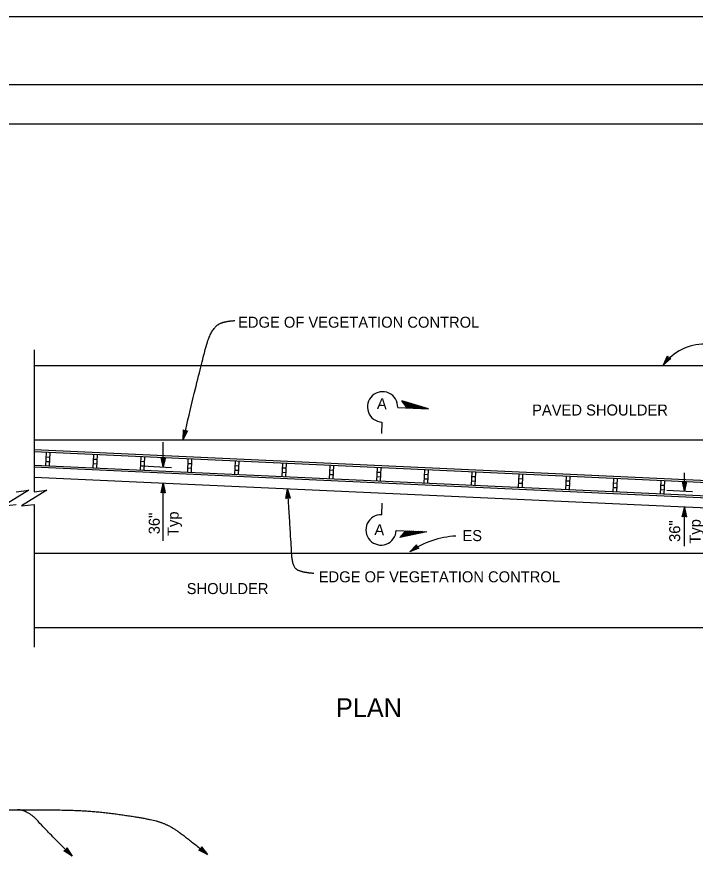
# Model space of a CAD drawing. Extents: x -893 to 867, y -474 to 712.
# Drawn here: x -409 to 22, y 178 to 712 of the extents above; entities that cross this region are included whole.
import ezdxf

# ---------------------------------------------------------------- set-up
doc = ezdxf.new("R2010")
doc.units = 0
for name, color, linetype in [('border_PLOTTING-ELEMENTS', 7, 'Continuous'), ('border_rw_22x34_Cut_Lines', 7, 'Continuous'), ('border_SHEET', 7, 'Continuous'), ('pp_PRESENTATION', 7, 'Continuous'), ('rd_ES', 7, 'Continuous'), ('rd_ETW', 7, 'Continuous'), ('stage_MISC', 7, 'Continuous'), ('tcd_BARRIER-THRIE-BEAM', 7, 'Continuous'), ('tcd_RAILING-anno', 7, 'Continuous')]:
    doc.layers.add(name, color=color, linetype=linetype)

msp = doc.modelspace()

# ---------------------------------------------------------------- linework, layer by layer
at = {"layer": 'border_PLOTTING-ELEMENTS'}
for points in [[(-893.46, -474.04), (866.54, -474.04), (866.54, 711.96), (-893.46, 711.96)], [(-863.46, 668.96), (836.54, 668.96), (836.54, -431.04), (-863.46, -431.04)]]:
    msp.add_lwpolyline(points, close=True, dxfattribs=at)
at = {"layer": 'border_rw_22x34_Cut_Lines'}
msp.add_lwpolyline([(-863.46, 668.96), (836.54, 668.96), (836.54, -431.04), (-863.46, -431.04)], close=True, dxfattribs=at)
at = {"layer": 'border_SHEET'}
msp.add_line((-813.46, 643.95), (811.54, 643.95), dxfattribs=at)
at = {"layer": 'pp_PRESENTATION'}
for p, q in [((-147.65, 462.7), (-164.5, 467.77)), ((-161.17, 463.27), (-164.5, 467.77)), ((-149.05, 462.76), (-164.16, 467.3)), ((-150.45, 462.82), (-163.81, 466.83)), ((-151.85, 462.88), (-163.47, 466.37)), ((-153.25, 462.94), (-163.12, 465.9)), ((-154.65, 463), (-162.77, 465.44)), ((-156.05, 463.06), (-162.43, 464.97)), ((-167.17, 463.53), (-147.65, 462.7)), ((-157.46, 463.12), (-162.08, 464.51)), ((-158.86, 463.18), (-161.74, 464.04)), ((-160.26, 463.23), (-161.39, 463.58)), ((-177.21, 454.3), (-177.51, 446.97)), ((-177.36, 395.31), (-177.05, 402.64)), ((-168.13, 385.27), (-148.61, 384.45)), ((-162.13, 385.02), (-165.83, 380.82)), ((-157.02, 384.81), (-163.53, 383.43)), ((-158.42, 384.86), (-163.14, 383.87)), ((-159.82, 384.92), (-162.76, 384.3)), ((-161.22, 384.98), (-162.38, 384.74)), ((-148.61, 384.45), (-165.83, 380.82)), ((-150.01, 384.51), (-165.45, 381.26)), ((-151.41, 384.57), (-165.06, 381.69)), ((-152.81, 384.63), (-164.68, 382.13)), ((-154.21, 384.69), (-164.3, 382.56)), ((-155.61, 384.75), (-163.91, 383))]:
    msp.add_line(p, q, dxfattribs=at)
for centre, start, end in [((-176.8, 463.93), 357.5914, 267.5919), ((-177.76, 385.68), 87.5908, 357.5913)]:
    msp.add_arc(centre, 9.64, start, end, dxfattribs=at)
at = {"layer": 'rd_ES'}
for p, q in [((-398.4, 442.96), (371.92, 442.96)), ((-398.4, 370.95), (161.24, 370.95))]:
    msp.add_line(p, q, dxfattribs=at)
at = {"layer": 'rd_ETW'}
for p, q in [((-398.4, 490.2), (367.4, 490.2)), ((-398.4, 323.7), (366.55, 323.7))]:
    msp.add_line(p, q, dxfattribs=at)
at = {"layer": 'stage_MISC'}
msp.add_line((61.32, 398.03), (-398.4, 419.09), dxfattribs=at)
at = {"layer": 'tcd_BARRIER-THRIE-BEAM'}
for p, q in [((-398.4, 500.24), (-398.4, 409.89)), ((61.57, 415.44), (-398.4, 436.52)), ((61.58, 414.26), (-398.4, 435.34)), ((-390.76, 434.99), (-391.16, 426.35)), ((-388.43, 434.88), (-388.82, 426.24)), ((-360.69, 433.61), (-361.09, 424.97)), ((-358.36, 433.5), (-358.75, 424.86)), ((-391.03, 429.23), (-388.69, 429.12)), ((-390.89, 432.11), (-388.56, 432)), ((-360.96, 427.85), (-358.62, 427.74)), ((-360.82, 430.73), (-358.49, 430.62)), ((-330.62, 432.23), (-331.02, 423.59)), ((-330.75, 429.35), (-328.42, 429.24)), ((-328.29, 432.13), (-328.68, 423.48)), ((-300.55, 430.85), (-300.95, 422.21)), ((-300.68, 427.97), (-298.35, 427.87)), ((-298.22, 430.75), (-298.61, 422.11)), ((-270.48, 429.48), (-270.88, 420.84)), ((-268.15, 429.37), (-268.54, 420.73)), ((-240.41, 428.1), (-240.81, 419.46)), ((-238.08, 427.99), (-238.47, 419.35)), ((61.61, 405.6), (-398.4, 426.68)), ((61.62, 404.42), (-398.4, 425.5)), ((-330.89, 426.47), (-328.55, 426.36)), ((-300.82, 425.09), (-298.48, 424.99)), ((-270.75, 423.72), (-268.41, 423.61)), ((-270.61, 426.6), (-268.28, 426.49)), ((-240.67, 422.34), (-238.34, 422.23)), ((-240.54, 425.22), (-238.21, 425.11)), ((-210.34, 426.72), (-210.74, 418.08)), ((-210.47, 423.84), (-208.14, 423.73)), ((-208, 426.61), (-208.4, 417.97)), ((-180.27, 425.34), (-180.67, 416.7)), ((-180.4, 422.46), (-178.07, 422.36)), ((-177.93, 425.24), (-178.33, 416.59)), ((-150.2, 423.97), (-150.6, 415.32)), ((-147.86, 423.86), (-148.26, 415.22)), ((-120.13, 422.59), (-120.53, 413.95)), ((-117.79, 422.48), (-118.19, 413.84)), ((-210.6, 420.96), (-208.27, 420.85)), ((-180.53, 419.58), (-178.2, 419.48)), ((-150.46, 418.2), (-148.13, 418.1)), ((-150.33, 421.08), (-148, 420.98)), ((-120.39, 416.83), (-118.06, 416.72)), ((-120.26, 419.71), (-117.93, 419.6)), ((-90.06, 421.21), (-90.46, 412.57)), ((-90.19, 418.33), (-87.86, 418.22)), ((-87.72, 421.1), (-88.12, 412.46)), ((-59.99, 419.83), (-60.38, 411.19)), ((-60.12, 416.95), (-57.79, 416.84)), ((-57.65, 419.72), (-58.05, 411.08)), ((-29.92, 418.45), (-30.31, 409.81)), ((-27.58, 418.35), (-27.98, 409.71)), ((0.15, 417.08), (-0.24, 408.43)), ((2.49, 416.97), (2.09, 408.33)), ((-90.32, 415.45), (-87.99, 415.34)), ((-60.25, 414.07), (-57.92, 413.96)), ((-30.18, 412.69), (-27.85, 412.59)), ((-30.05, 415.57), (-27.71, 415.47)), ((0.02, 414.2), (2.36, 414.09)), ((-0.11, 411.32), (2.22, 411.21)), ((-398.4, 401.9), (-398.4, 311.05))]:
    msp.add_line(p, q, dxfattribs=at)
for points in [[(-409.86, 409.89), (-401.87, 410.89), (-417.86, 400.9), (-409.86, 401.9)], [(-398.4, 409.89), (-390.4, 410.89), (-406.39, 400.9), (-398.4, 401.9)]]:
    msp.add_lwpolyline(points, dxfattribs=at)
at = {"layer": 'tcd_RAILING-anno'}
for p, q in [((1.79, 490.73), (4.37, 496.31)), ((6.49, 494.69), (1.79, 490.73)), ((2.63, 491.84), (4.51, 495.9)), ((6.07, 494.74), (2.63, 491.83)), ((3.47, 492.93), (4.68, 495.55)), ((5.65, 494.77), (3.47, 492.93)), ((4.3, 494.03), (4.82, 495.15)), ((5.27, 494.84), (4.3, 494.03)), ((4.37, 496.31), (4.37, 496.31)), ((4.37, 496.31), (4.94, 494.87)), ((4.94, 494.87), (6.49, 494.69)), ((6.49, 494.69), (6.49, 494.69)), ((1.79, 490.73), (1.79, 490.73)), ((-303.43, 449.34), (-303.43, 449.34)), ((-300.83, 448.73), (-300.83, 448.73)), ((-316.29, 425.73), (-316.29, 441.55)), ((-303.52, 443.2), (-303.52, 443.2)), ((-317.62, 431.73), (-317.62, 431.73)), ((-314.95, 431.73), (-314.95, 431.73)), ((-329.72, 426.42), (-311.14, 425.46)), ((-316.29, 425.73), (-316.29, 425.73)), ((15.18, 410.39), (15.18, 421.92)), ((-316.29, 378.7), (-316.29, 415.35)), ((-316.29, 415.35), (-316.29, 415.35)), ((-237.27, 411.7), (-237.27, 411.7)), ((13.85, 416.39), (13.85, 416.39)), ((16.52, 416.39), (16.52, 416.39)), ((-317.63, 409.35), (-317.63, 409.35)), ((-314.96, 409.35), (-314.96, 409.35)), ((3.89, 410.97), (20.34, 410.13)), ((15.18, 410.39), (15.18, 410.39)), ((-238.26, 405.63), (-238.26, 405.63)), ((-235.59, 405.79), (-235.59, 405.79)), ((15.18, 375.37), (15.18, 400.01)), ((15.18, 400.01), (15.18, 400.01)), ((13.84, 394.01), (13.84, 394.01)), ((16.51, 394.01), (16.51, 394.01)), ((-159.44, 371.82), (-155.24, 376.3)), ((-153.74, 374.1), (-159.44, 371.82)), ((-158.3, 372.61), (-155.24, 375.88)), ((-154.12, 374.27), (-158.3, 372.6)), ((-157.16, 373.38), (-155.19, 375.49)), ((-154.51, 374.44), (-157.16, 373.38)), ((-156.02, 374.16), (-155.18, 375.06)), ((-154.85, 374.63), (-156.02, 374.16)), ((-155.24, 376.3), (-155.24, 376.3)), ((-155.24, 376.3), (-155.15, 374.76)), ((-155.15, 374.76), (-153.74, 374.1)), ((-153.74, 374.1), (-153.74, 374.1)), ((-159.44, 371.82), (-159.44, 371.82)), ((-377.53, 183.48), (-377.53, 183.48)), ((-293.63, 182.07), (-293.63, 182.07)), ((-291.94, 184.13), (-291.94, 184.13)), ((-379.42, 181.6), (-379.42, 181.6)), ((-374.24, 178.29), (-374.24, 178.29)), ((-288.15, 179.29), (-288.15, 179.29))]:
    msp.add_line(p, q, dxfattribs=at)
for points in [[(-300.83, 448.73), (-303.52, 443.2), (-303.43, 449.34), (-303.13, 449.05), (-303.2, 444.55), (-301.23, 448.6), (-301.62, 448.48), (-302.88, 445.88), (-302.84, 448.76), (-302.54, 448.47), (-302.56, 447.23), (-302.01, 448.35), (-302.32, 448.26), (-303.43, 449.34), (-302.32, 448.26)], [(-314.95, 431.73), (-316.29, 425.73), (-317.62, 431.73), (-317.26, 431.52), (-316.29, 427.12), (-315.3, 431.52), (-315.66, 431.3), (-316.29, 428.49), (-316.91, 431.3), (-316.55, 431.09), (-316.29, 429.87), (-316.01, 431.09), (-316.29, 430.93), (-317.62, 431.73), (-316.29, 430.93)], [(-317.63, 409.35), (-316.29, 415.35), (-314.96, 409.34), (-315.31, 409.56), (-316.28, 413.95), (-317.27, 409.56), (-316.92, 409.77), (-316.29, 412.58), (-315.67, 409.77), (-316.02, 409.99), (-316.29, 411.2), (-316.56, 409.98), (-316.29, 410.15), (-314.96, 409.34), (-316.29, 410.15)], [(-238.26, 405.63), (-237.27, 411.7), (-235.59, 405.79), (-235.96, 405.98), (-237.18, 410.31), (-237.92, 405.87), (-237.57, 406.1), (-237.11, 408.94), (-236.32, 406.17), (-236.69, 406.37), (-237.03, 407.56), (-237.23, 406.33), (-236.97, 406.51), (-235.59, 405.79), (-236.97, 406.51)], [(16.52, 416.39), (15.18, 410.39), (13.85, 416.39), (14.21, 416.18), (15.18, 411.79), (16.17, 416.18), (15.81, 415.97), (15.19, 413.16), (14.56, 415.97), (14.92, 415.75), (15.19, 414.54), (15.46, 415.76), (15.18, 415.59), (13.85, 416.39), (15.18, 415.59)], [(13.84, 394.01), (15.18, 400.01), (16.51, 394.01), (16.16, 394.22), (15.19, 398.62), (14.2, 394.22), (14.55, 394.43), (15.18, 397.25), (15.81, 394.44), (15.45, 394.65), (15.18, 395.87), (14.91, 394.65), (15.18, 394.81), (16.51, 394.01), (15.18, 394.81)], [(-377.53, 183.48), (-374.24, 178.29), (-379.42, 181.6), (-379.02, 181.7), (-375.22, 179.28), (-377.63, 183.08), (-377.73, 182.68), (-376.19, 180.25), (-378.62, 181.8), (-378.22, 181.9), (-377.17, 181.23), (-377.84, 182.28), (-377.91, 181.97), (-379.42, 181.6), (-377.91, 181.97)], [(-291.94, 184.13), (-288.15, 179.29), (-293.63, 182.07), (-293.24, 182.2), (-289.23, 180.17), (-292, 183.72), (-292.06, 183.31), (-290.28, 181.04), (-292.85, 182.34), (-292.46, 182.48), (-291.35, 181.92), (-292.12, 182.9), (-292.17, 182.59), (-293.63, 182.07), (-292.17, 182.59)]]:
    msp.add_lwpolyline(points, close=True, dxfattribs=at)
for centre, radius, start, end in [((28.18, 470.66), 33.15, 89.9495, 142.7409), ((-127.06, 324.53), 57.31, 93.0906, 124.4038)]:
    msp.add_arc(centre, radius, start, end, dxfattribs=at)
for points in [[(-303.52, 443.2), (-290.35, 498.82), (-285.68, 512.41), (-279.31, 518.36), (-270.82, 518.78)], [(-237.27, 411.7), (-235.17, 375.51), (-234.12, 361.87), (-227.82, 358.72), (-220.48, 358.19)], [(-420.33, 207.7), (-388.04, 207.85), (-359.95, 206.96), (-330.96, 202.94), (-316.69, 199.82), (-305.54, 193.57), (-288.15, 179.29)], [(-374.24, 178.29), (-393.84, 197.9), (-398.29, 203.25), (-403.19, 206.36), (-406.75, 207.7), (-408.98, 207.7)]]:
    msp.add_open_spline(points, degree=2, dxfattribs=at)

# ---------------------------------------------------------------- texts
at = {"layer": 'pp_PRESENTATION'}
for p in [(-180.45, 462.57), (-182.06, 382.44)]:
    msp.add_text('A', height=7, rotation=357.591, dxfattribs=at).set_placement(p)
at = {"layer": 'tcd_RAILING-anno'}
for s, height, p in [('EDGE OF VEGETATION CONTROL', 7, (-268.7, 514.26)), ('PAVED SHOULDER', 7, (-81.69, 458.42)), ('ES', 7, (-126.01, 378.57)), ('EDGE OF VEGETATION CONTROL', 7, (-217.39, 352.37)), ('SHOULDER', 7, (-301.37, 344.88)), ('PLAN', 12, (-206.41, 266.68))]:
    msp.add_text(s, height=height, dxfattribs=at).set_placement(p)
for s, p in [('36"', (-318.51, 382.9)), ('Typ', (-306.51, 381.8)), ('36"', (12.47, 378.03)), ('Typ', (25.47, 376.94))]:
    msp.add_text(s, height=7, rotation=90, dxfattribs=at).set_placement(p)

doc.saveas('drawing.dxf')
